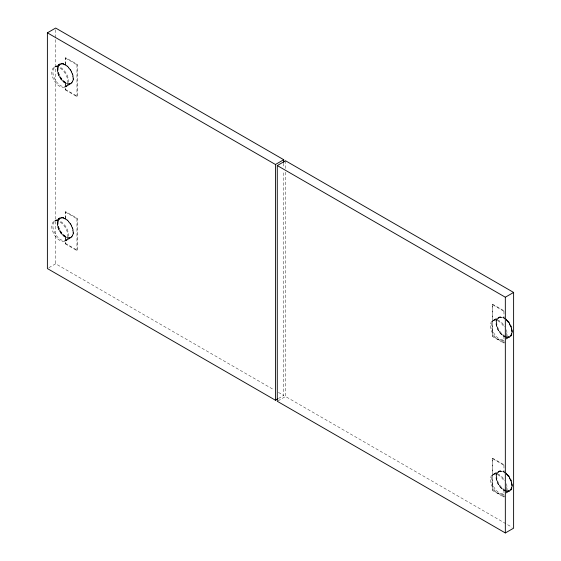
<?xml version="1.0" encoding="UTF-8"?>
<svg xmlns="http://www.w3.org/2000/svg" width="561" height="561" viewBox="0 0 561 561"><rect width="100%" height="100%" fill="white"/><g stroke="black" fill="none" stroke-linecap="round" stroke-linejoin="round"><path stroke-width="0.42" stroke-dasharray="2.81 2.1" d="M59.242 65.111L58.239 66.5A10.624 6.136 60 0 0 59.214 75.756L60.623 78.189A10.961 6.325 60 0 0 69.971 83.631L71.857 82.572L72.867 81.184A10.624 6.136 60 0 0 71.885 71.927L70.476 69.494A10.961 6.325 60 0 0 61.128 64.052L59.242 65.111L59.704 64.845L58.695 66.233A10.624 6.136 60 0 0 59.669 75.49L61.079 77.93A10.961 6.325 60 0 0 70.434 83.365M59.242 219.078L58.239 220.466A10.624 6.136 60 0 0 59.214 229.722L60.623 232.156A10.961 6.325 60 0 0 69.971 237.598L71.857 236.539L72.867 235.15A10.624 6.136 60 0 0 71.885 225.894L70.476 223.46A10.961 6.325 60 0 0 61.128 218.019L59.242 219.078L59.704 218.811L58.695 220.2A10.624 6.136 60 0 0 59.669 229.456L61.079 231.896A10.961 6.325 60 0 0 70.434 237.331M505.391 336.207A10.961 6.325 60 0 1 499.718 331.172L498.308 328.732A10.624 6.136 60 0 1 497.327 319.475L498.343 318.087L496.871 319.749A10.624 6.136 60 0 0 497.845 328.998L499.262 331.439A10.961 6.325 60 0 0 504.262 336.151M506.92 320.85A10.961 6.325 60 0 1 508.652 323.003L510.068 325.443A10.624 6.136 60 0 1 511.043 334.693L510.033 336.088L511.499 334.426A10.624 6.136 60 0 0 510.524 325.177L509.115 322.736A10.961 6.325 60 0 0 505.447 318.865M505.391 490.174A10.961 6.325 60 0 1 499.718 485.139L498.308 482.698A10.624 6.136 60 0 1 497.327 473.442L498.343 472.053L496.871 473.715A10.624 6.136 60 0 0 497.845 482.965L499.262 485.405A10.961 6.325 60 0 0 504.262 490.118M506.92 474.816A10.961 6.325 60 0 1 508.652 476.969L510.068 479.41A10.624 6.136 60 0 1 511.043 488.659L510.033 490.055L511.499 488.393A10.624 6.136 60 0 0 510.524 479.143L509.115 476.703A10.961 6.325 60 0 0 505.447 472.832M59.859 63.926L58.484 64.978A11.262 6.501 60 0 0 58.064 74.017L60.89 79.22L64.908 83.014L65.777 82.951L65.777 89.634L77.418 96.352L77.418 64.501L65.777 57.783L65.321 58.049L65.321 64.732L61.612 63.561L59.859 63.926L62.075 63.295L65.777 64.466L65.777 57.783M60.322 63.659L58.94 64.711A11.262 6.501 60 0 0 58.526 73.75L61.352 78.954L65.777 82.951M59.859 217.892L58.484 218.944A11.262 6.501 60 0 0 58.064 227.983L60.89 233.187L64.908 236.98L65.777 236.917L65.777 243.6L77.418 250.318L77.418 218.467L65.777 211.749L65.321 212.016L65.321 218.699L61.612 217.528L59.859 217.892L62.075 217.261L65.777 218.432L65.777 211.749M60.322 217.626L58.94 218.678A11.262 6.501 60 0 0 58.526 227.717L61.352 232.92L65.777 236.917M505.98 339.188L511.253 335.948A11.262 6.501 60 0 0 511.667 326.909L508.841 321.712L505.356 318.325M505.98 493.154L511.253 489.914A11.262 6.501 60 0 0 511.667 480.875L508.841 475.679L505.356 472.292M54.333 67.18L59.845 63.996M55.476 66.892L60.076 64.242M65.321 64.732L65.777 64.466M65.321 58.049L76.955 64.767L77.418 64.501M71.857 82.572L71.394 82.839L72.404 81.45A10.624 6.136 60 0 0 71.429 72.194L70.02 69.753A10.961 6.325 60 0 0 60.665 64.319M65.967 86.366A11.066 6.388 60 0 0 63.127 69.417A11.066 6.388 60 0 0 53.071 74.108A11.066 6.388 60 0 0 65.967 86.366L70.567 83.708A11.066 6.388 60 0 0 67.727 66.766A11.066 6.388 60 0 0 57.664 71.45A11.066 6.388 60 0 0 70.567 83.708M65.272 87.137A11.388 6.578 60 0 0 62.18 69.648A11.388 6.578 60 0 0 51.949 74.69A11.388 6.578 60 0 0 65.272 87.137L70.791 83.954A11.388 6.578 60 0 0 67.699 66.464A11.388 6.578 60 0 0 57.467 71.499A11.388 6.578 60 0 0 70.791 83.954M65.321 83.217L65.321 89.9L65.777 89.634M65.321 89.9L76.955 96.618L77.418 96.352M54.333 221.146L59.845 217.963M55.476 220.859L60.076 218.208M65.321 218.699L65.777 218.432M65.321 212.016L76.955 218.734L77.418 218.467M71.857 236.539L71.394 236.805L72.404 235.417A10.624 6.136 60 0 0 71.429 226.16L70.02 223.72A10.961 6.325 60 0 0 60.665 218.285M65.967 240.332A11.066 6.388 60 0 0 63.127 223.383A11.066 6.388 60 0 0 53.071 228.075A11.066 6.388 60 0 0 65.967 240.332L70.567 237.675A11.066 6.388 60 0 0 67.727 220.732A11.066 6.388 60 0 0 57.664 225.417A11.066 6.388 60 0 0 70.567 237.675M65.272 241.104A11.388 6.578 60 0 0 62.18 223.615A11.388 6.578 60 0 0 51.949 228.657A11.388 6.578 60 0 0 65.272 241.104L70.791 237.92A11.388 6.578 60 0 0 67.699 220.431A11.388 6.578 60 0 0 57.467 225.466A11.388 6.578 60 0 0 70.791 237.92M65.321 237.184L65.321 243.867L65.777 243.6M65.321 243.867L76.955 250.585L77.418 250.318M48.891 267.688L55.665 263.775L273.866 389.755M278.452 398.485L283.719 395.442L283.719 171.105M278.032 400.849L285.556 396.508L512.095 527.298M492.32 304.574L492.782 304.307L504.416 311.025L503.953 311.292L492.32 304.574L492.32 336.432L503.953 343.15L504.416 342.883L492.782 336.165L492.32 336.432M503.911 340.387A11.388 6.578 60 0 1 492.53 333.311A11.388 6.578 60 0 1 492.965 320.422L498.484 317.238M494.115 320.142L498.708 317.484M503.953 311.292L503.953 317.975L504.416 317.715M504.416 336.193L503.953 336.46L503.953 343.15M505.265 339.23L509.206 336.951M492.32 458.54L492.782 458.274L504.416 464.992L503.953 465.258L492.32 458.54L492.32 490.398L503.953 497.116L504.416 496.85L492.782 490.132L492.32 490.398M503.911 494.353A11.388 6.578 60 0 1 492.53 487.278A11.388 6.578 60 0 1 492.965 474.389L498.484 471.205M494.115 474.108L498.708 471.45M503.953 465.258L503.953 471.941L504.416 471.682M504.416 490.16L503.953 490.426L503.953 497.116M505.265 493.196L509.206 490.917M497.88 318.353L499.767 317.295A10.961 6.325 60 0 1 503.441 317.701M510.489 335.822L508.61 336.873A10.961 6.325 60 0 1 504.928 336.467M497.88 472.32L499.767 471.261A10.961 6.325 60 0 1 503.441 471.668M510.489 489.788L508.61 490.84A10.961 6.325 60 0 1 504.928 490.433M509.872 337L508.126 337.364L506.12 337.021M509.872 490.966L508.126 491.331L506.12 490.987M506.331 337.406L509.416 337.266L510.791 336.214A11.262 6.501 60 0 0 511.211 327.175L508.385 321.979L506.464 319.826M506.331 491.373L509.416 491.233L510.791 490.181A11.262 6.501 60 0 0 511.211 481.142L508.385 475.945L506.464 473.793M503.953 317.975L504.374 318.178M503.953 471.941L504.374 472.145M278.417 392.384L283.719 395.442M492.782 304.307L492.782 336.165M492.782 458.274L492.782 490.132M285.556 160.776L285.556 168.665M285.556 172.171L285.556 396.508M283.719 163.223L283.719 167.606M76.955 64.767L76.955 96.618M76.955 218.734L76.955 250.585M55.665 29.803L55.665 263.775M509.065 336.607A10.961 6.325 60 0 1 506.05 336.453M499.304 317.568A10.961 6.325 60 0 1 504.984 319.132M502.922 339.98A11.066 6.388 60 0 1 492.817 331.067A11.066 6.388 60 0 1 494.374 320.029A11.066 6.388 60 0 1 504.809 326.537M506.324 329.777A11.066 6.388 60 0 1 505.931 338.578M506.366 320.008A11.066 6.388 60 0 1 511.779 331.803A11.066 6.388 60 0 1 506.253 337.182M505.594 337A11.066 6.388 60 0 1 496.155 323.438A11.066 6.388 60 0 1 504.353 318.424M509.065 490.573A10.961 6.325 60 0 1 506.05 490.419M499.304 471.535A10.961 6.325 60 0 1 504.984 473.098M502.922 493.946A11.066 6.388 60 0 1 492.817 485.034A11.066 6.388 60 0 1 494.374 473.996A11.066 6.388 60 0 1 504.809 480.504M506.324 483.743A11.066 6.388 60 0 1 505.931 492.544M506.366 473.975A11.066 6.388 60 0 1 511.779 485.77A11.066 6.388 60 0 1 506.253 491.148M505.594 490.966A11.066 6.388 60 0 1 496.155 477.404A11.066 6.388 60 0 1 504.353 472.39M492.965 474.389A11.388 6.578 60 0 1 504.346 481.464M506.288 486.843A11.388 6.578 60 0 1 506.134 491.562M506.338 473.68A11.388 6.578 60 0 1 512.011 485.784A11.388 6.578 60 0 1 506.415 491.457M505.742 491.282A11.388 6.578 60 0 1 495.938 477.418A11.388 6.578 60 0 1 504.262 472.074M492.965 320.422A11.388 6.578 60 0 1 504.346 327.498M506.288 332.876A11.388 6.578 60 0 1 506.134 337.596M506.338 319.714A11.388 6.578 60 0 1 512.011 331.817A11.388 6.578 60 0 1 506.415 337.491M505.742 337.315A11.388 6.578 60 0 1 495.938 323.452A11.388 6.578 60 0 1 504.262 318.108"/><path stroke-width="0.84" d="M277.702 398.92L275.444 400.224L47.39 268.558L47.39 32.826L55.665 28.05L283.719 159.717L283.719 162.346M47.39 32.826L275.444 164.492L283.719 159.717M277.281 165.558L285.556 160.776L513.61 292.442L513.61 528.174L505.335 532.95L277.281 401.283L277.281 165.558L505.335 297.225L513.61 292.442M505.335 297.225L505.335 532.95M275.444 164.492L275.444 400.224"/></g></svg>
